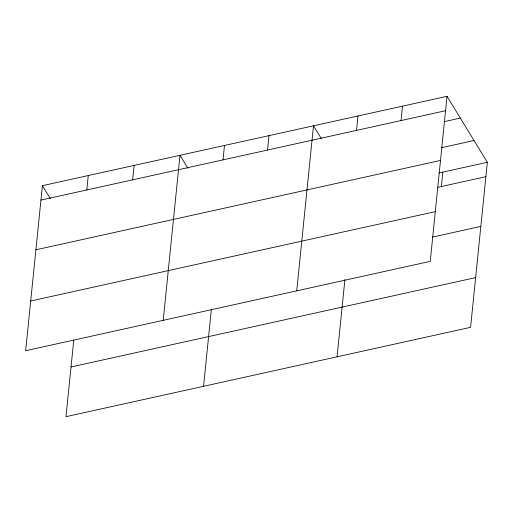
<?xml version="1.0" encoding="UTF-8"?>
<svg xmlns="http://www.w3.org/2000/svg" width="513" height="513" viewBox="0 0 513 513"><rect width="100%" height="100%" fill="white"/><g stroke="black" fill="none" stroke-linecap="round" stroke-linejoin="round"><path stroke-width="0.77" d="M42.412 185.68L25.65 350.719L430.253 261.354L447.015 96.316L42.412 185.68L50.319 198.608M86.806 189.964L88.268 175.555M73.757 340.19L65.985 416.684L470.588 327.32L487.35 162.281L447.015 96.316M132.662 179.839L134.124 165.423M163.217 320.336L179.98 155.298L187.88 168.219M223.02 159.876L224.482 145.468M203.552 386.302L211.318 309.807M267.529 150.046L268.992 135.637M296.732 290.845L313.494 125.807L321.401 138.734M356.541 130.385L358.003 115.976M337.067 356.811L344.916 279.527M401.044 120.555L402.506 106.146M441.379 186.52L442.841 172.111M40.95 200.089L445.553 110.725M443.931 121.709L460.328 118.086M441.244 147.757L474.038 140.511M35.904 249.799L440.5 160.434M438.942 172.977L487.35 162.281M437.474 187.386L485.888 176.696M30.697 301.009L435.3 211.645M432.427 237.089L480.835 226.4M71.031 366.975L475.634 277.61"/></g></svg>
